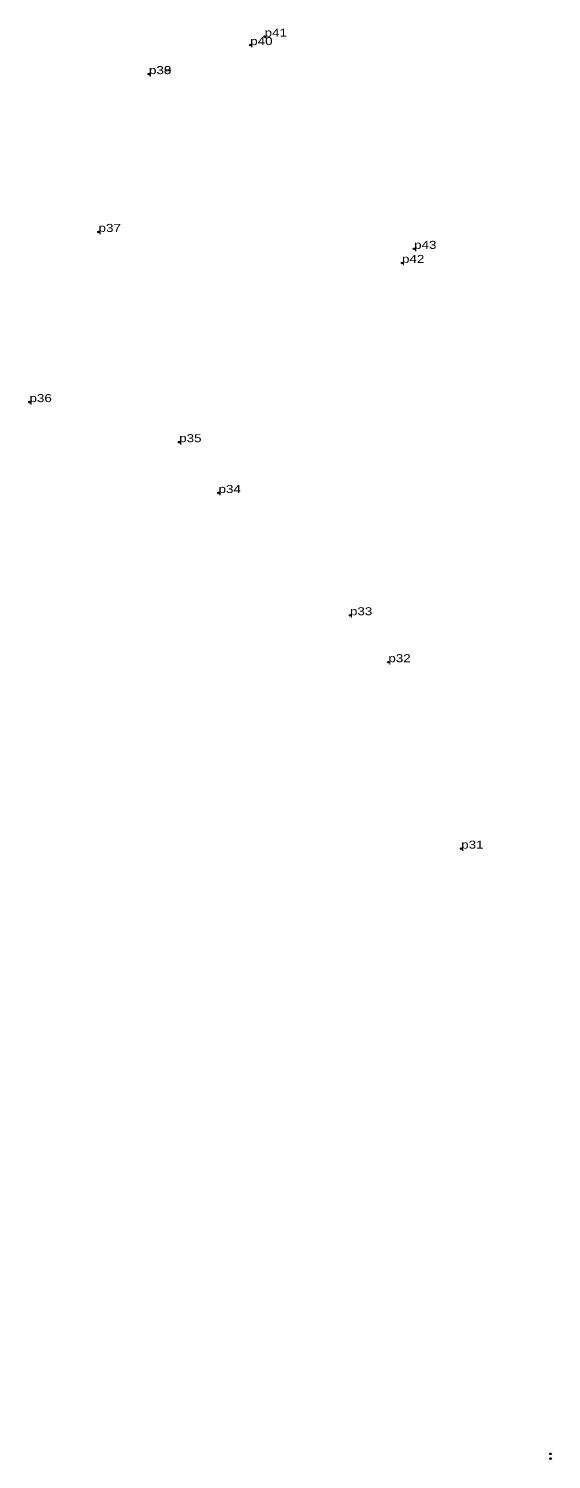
# Model space of a CAD drawing. Header units: metres. Extents: x 535239 to 555388, y 1816860 to 1852185.
# Drawn here: x 549680.3 to 549797.8, y 1819719.1 to 1820040.9 of the extents above; entities that cross this region are included whole.
import ezdxf

# ---------------------------------------------------------------- set-up
doc = ezdxf.new("R2010")
doc.units = ezdxf.units.M
doc.header["$LTSCALE"] = 0.72
doc.header["$PDMODE"] = 32
doc.header["$PDSIZE"] = 0.36
doc.layers.add('12', color=7, linetype='Continuous')
doc.layers.add('7', color=7, linetype='Continuous')

msp = doc.modelspace()

# ---------------------------------------------------------------- linework, layer by layer
at = {"layer": '7'}
for p in [(549730.14, 1820037.24), (549733.37, 1820039.14), (549707.37, 1820030.71), (549707.4, 1820030.7), (549696.06, 1819995.21), (549766.96, 1819991.4), (549764.24, 1819988.24), (549680.53, 1819956.93), (549714.18, 1819947.92), (549723.02, 1819936.49), (549752.55, 1819908.99), (549761.18, 1819898.43), (549777.55, 1819856.5), (549797.62, 1819720.37), (549797.62, 1819719.3)]:
    msp.add_point(p, dxfattribs=at)

# ---------------------------------------------------------------- texts
at = {"layer": '12', "width": 1.25}
for s, p in [('p41', (549733.37, 1820039.14)), ('p41', (549733.37, 1820039.14)), ('p40', (549730.14, 1820037.24)), ('p40', (549730.14, 1820037.24)), ('p38', (549707.37, 1820030.71)), ('p38', (549707.37, 1820030.71)), ('p39', (549707.4, 1820030.7)), ('p39', (549707.4, 1820030.7)), ('p37', (549696.06, 1819995.21)), ('p37', (549696.06, 1819995.21)), ('p43', (549766.96, 1819991.4)), ('p43', (549766.96, 1819991.4)), ('p42', (549764.24, 1819988.24)), ('p42', (549764.24, 1819988.24)), ('p36', (549680.54, 1819956.93)), ('p36', (549680.54, 1819956.93)), ('p35', (549714.18, 1819947.92)), ('p35', (549714.18, 1819947.92)), ('p34', (549723.02, 1819936.49)), ('p34', (549723.02, 1819936.49)), ('p33', (549752.55, 1819908.99)), ('p33', (549752.55, 1819908.99)), ('p32', (549761.18, 1819898.43)), ('p32', (549761.18, 1819898.43)), ('p31', (549777.55, 1819856.5)), ('p31', (549777.55, 1819856.5))]:
    msp.add_text(s, height=1.8, dxfattribs=at).set_placement(p)

doc.saveas('drawing.dxf')
